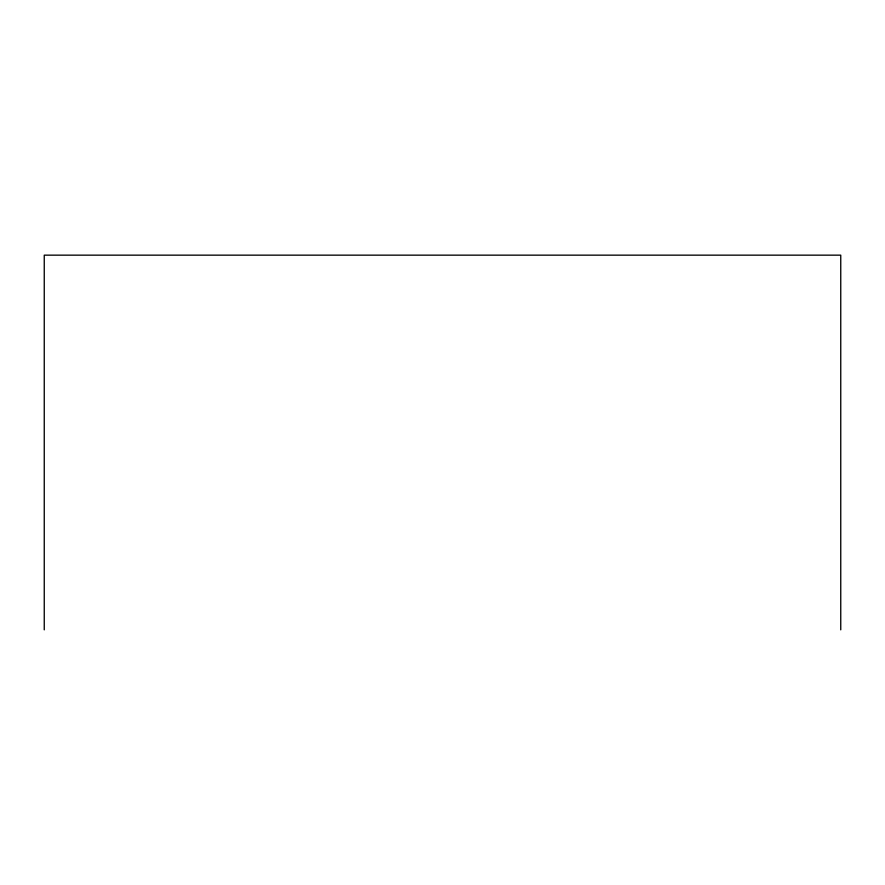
<?xml version="1.0" encoding="UTF-8"?>
<svg xmlns="http://www.w3.org/2000/svg" width="885" height="885" viewBox="0 0 885 885"><rect width="100%" height="100%" fill="white"/><g stroke="black" fill="none" stroke-linecap="round" stroke-linejoin="round"><path stroke-width="1.33" d="M840.75 629.843L840.75 255.157L44.25 255.157L44.25 629.843"/></g></svg>
